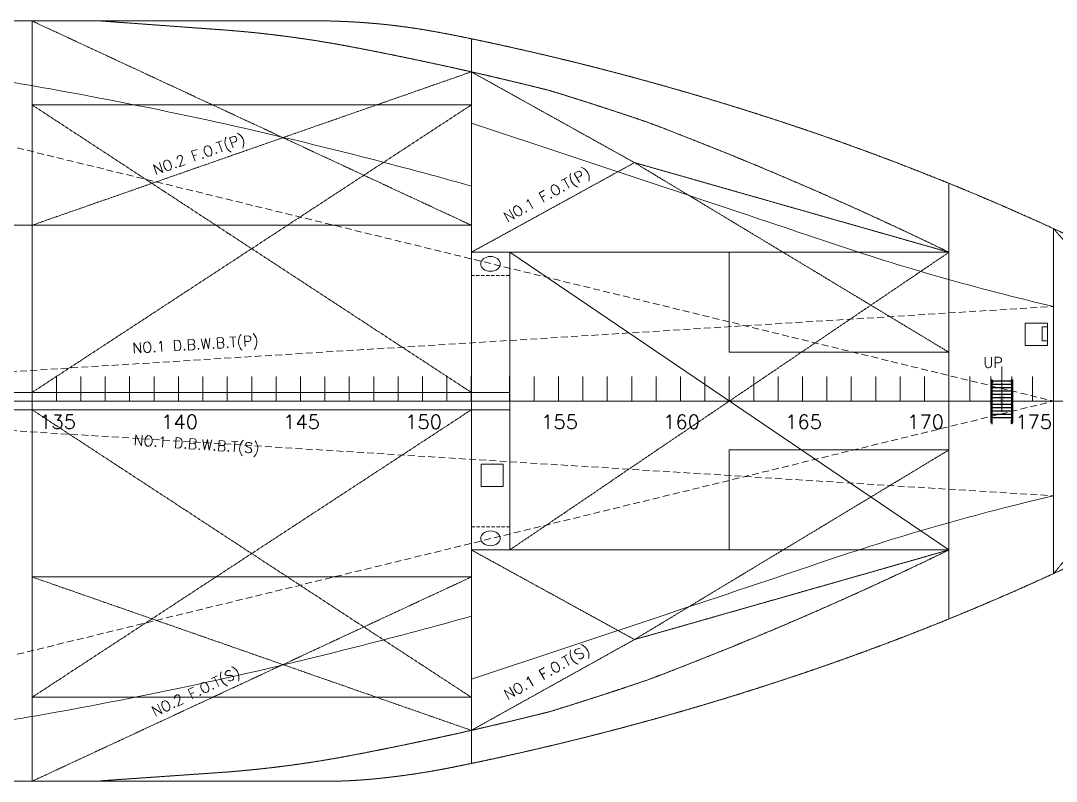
# Model space of a CAD drawing. Header units: inches. Extents: x -1413543 to -1222802, y -662286 to -549720.
# Drawn here: x -1282236 to -1243647, y -662286 to -633957 of the extents above; entities that cross this region are included whole.
import ezdxf

# ---------------------------------------------------------------- set-up
doc = ezdxf.new("R2010")
doc.units = ezdxf.units.IN
doc.header["$MEASUREMENT"] = 0
for name, pattern in [('CENTER', [2, 1.25, -0.25, 0.25, -0.25]), ('CENTER2', [1.125, 0.75, -0.125, 0.125, -0.125]), ('HIDDEN', [0.375, 0.25, -0.125]), ('HIDDENX2', [19.05, 12.7, -6.35])]:
    doc.linetypes.add(name, pattern=pattern)
doc.layers.get('0').update_dxf_attribs({"color": 1, "lineweight": 20})
doc.layers.add('LADDER', color=2, linetype='Continuous')
doc.styles.add('Romans', font='romans.shx', dxfattribs={"width": 0.8})
doc.styles.get("Standard").update_dxf_attribs({"font": 'arial.ttf'})
doc.dimstyles.new('Base Scale 1-300.1', dxfattribs={"dimscale": 300, "dimtxt": 2, "dimasz": 2, "dimexe": 1, "dimexo": 1, "dimgap": 0.7, "dimtad": 1, "dimdec": 0, "dimzin": 0, "dimdsep": 46, "dimtxsty": 'Romans', "dimcen": 0, "dimclrd": 256, "dimclre": 256, "dimclrt": 104, "dimadec": 0, "dimazin": 0, "dimtfac": 1, "dimtdec": 0, "dimtmove": 0, "dimatfit": 3, "dimfxl": 0, "dimtolj": 1, "dimtzin": 0, "dimlwd": -1, "dimlwe": -1, "dimarcsym": 0})

# ---------------------------------------------------------------- blocks, each defined once
blk = doc.blocks.new('frame23')
at = {"color": 0, "ltscale": 10}
for points in [[(436291, -60802), (436291, -60098)], [(436991, -60802), (436991, -60098)], [(437691, -60802), (437691, -60098)], [(438391, -60802), (438391, -60098)], [(439091, -60802), (439091, -60098)], [(439791, -60802), (439791, -60098)], [(440491, -60802), (440491, -60098)], [(441191, -60802), (441191, -60098)], [(441891, -60802), (441891, -60098)], [(442591, -60802), (442591, -60098)], [(443291, -60802), (443291, -60098)], [(443991, -60802), (443991, -60098)], [(444691, -60802), (444691, -60098)], [(445391, -60802), (445391, -60098)], [(446091, -60802), (446091, -60098)], [(446791, -60802), (446791, -60098)], [(447491, -60802), (447491, -60098)], [(448191, -60802), (448191, -60098)], [(448891, -60802), (448891, -60098)], [(449991, -60802), (449991, -60098)], [(450691, -60802), (450691, -60098)], [(451391, -60802), (451391, -60098)], [(452091, -60802), (452091, -60098)], [(452791, -60802), (452791, -60098)], [(453491, -60802), (453491, -60098)], [(454191, -60802), (454191, -60098)], [(454891, -60802), (454891, -60098)], [(455591, -60802), (455591, -60098)], [(456291, -60802), (456291, -60098)], [(456991, -60802), (456991, -60098)], [(457691, -60802), (457691, -60098)], [(458391, -60802), (458391, -60098)], [(459091, -60802), (459091, -60098)], [(459791, -60802), (459791, -60098)], [(460491, -60802), (460491, -60098)], [(461191, -60802), (461191, -60098)], [(461891, -60802), (461891, -60098)], [(462591, -60802), (462591, -60098)], [(463191, -60802), (463191, -60098)], [(463791, -60802), (463791, -60098)], [(464391, -60802), (464391, -60098)], [(464991, -60802), (464991, -60098)], [(465591, -60802), (465591, -60098)]]:
    blk.add_lwpolyline(points, dxfattribs=at)
at = {"color": 0}
blk.add_lwpolyline([(334889, -60802), (479991, -60802)], dxfattribs=at)
at = {"color": 0, "ltscale": 10, "char_height": 409.8, "attachment_point": 1}
for s, insert in [('\\pt819.59;{\\Fromans|c0;135}', (436496, -61192)), ('\\pt819.59;{\\Fromans|c0;140}', (439996, -61192)), ('\\pt819.59;{\\Fromans|c0;145}', (443496, -61192)), ('\\pt819.59;{\\Fromans|c0;150}', (446996, -61192)), ('\\pt819.59;{\\Fromans|c0;155}', (450896, -61192)), ('\\pt819.59;{\\Fromans|c0;160}', (454396, -61192)), ('\\pt819.59;{\\Fromans|c0;165}', (457896, -61192)), ('\\pt819.59;{\\Fromans|c0;170}', (461396, -61192)), ('\\pt819.59;{\\Fromans|c0;175}', (464496, -61192))]:
    blk.add_mtext_dynamic_manual_height_columns(s, width=762.37, gutter_width=12.5, heights=[0], dxfattribs=dict(at, insert=insert))
blk = doc.blocks.new('la')
at = {"layer": 'LADDER', "color": 0}
for p, q in [((603666, -140325, 3270), (603666, -141543, 1014)), ((603666, -140325, 3270), (603698, -140325, 3270)), ((603698, -140325, 3270), (603698, -141543, 197)), ((604266, -140362, 3270), (603698, -140362, 3270)), ((604266, -140362, 3270), (603698, -140362, 3270)), ((604266, -140458, 3270), (603698, -140458, 3270)), ((604266, -141543, 1014), (604266, -140325, 3270)), ((604266, -140325, 3270), (604298, -140325, 3270)), ((604298, -141543, 1014), (604298, -140325, 3270)), ((604266, -140553, 4326), (603698, -140553, 4326)), ((604266, -140648, 4326), (603698, -140648, 4326)), ((604266, -140744, 3270), (603698, -140744, 3270)), ((604266, -140839, 3270), (603698, -140839, 3270)), ((604266, -140934, 1733), (603698, -140934, 1733)), ((604266, -141030, 3270), (603698, -141030, 3270)), ((604266, -141125, 3270), (603698, -141125, 3270)), ((604266, -141220, 5580), (603698, -141220, 5580)), ((604266, -141316, 5871), (603698, -141316, 5871)), ((603666, -141543, 1014), (603698, -141543, 1014)), ((604266, -141411, 5871), (603698, -141411, 5871)), ((604266, -141543, 1014), (604298, -141543, 1014))]:
    blk.add_line(p, q, dxfattribs=at)
at = {"layer": 'LADDER', "color": 0, "lineweight": 20}
for p, q in [((603668, -141481, 3270), (603668, -140428, 3270)), ((603696, -141481, 3270), (603695, -140428, 3270)), ((604268, -141481, 3270), (604268, -140428, 3270)), ((604295, -141481, 3270), (604296, -140428, 3270))]:
    blk.add_line(p, q, dxfattribs=at)
at = {"layer": 'LADDER', "color": 0, "linetype": 'CENTER', "ltscale": 0.5}
for p, q in [((603682, -140415, 3270), (603682, -141509, 3270)), ((604282, -140415, 3270), (604282, -141509, 3270))]:
    blk.add_line(p, q, dxfattribs=at)
at = {"layer": 'LADDER', "color": 0}
for points, elevation in [([(603687, -140332), (603713, -140332), (603713, -140408), (603687, -140408)], 3270), ([(603698, -140346), (603703, -140346), (603703, -140393), (603698, -140393)], 3270), ([(604276, -140332), (604251, -140332), (604251, -140408), (604276, -140408)], 3270), ([(604266, -140346), (604261, -140346), (604261, -140393), (604266, -140393)], 3270), ([(603707, -141482), (603698, -141482), (603698, -141588), (603707, -141588)], 1014), ([(604257, -141482), (604266, -141482), (604266, -141588), (604257, -141588)], 1014)]:
    blk.add_lwpolyline(points, close=True, dxfattribs=dict(at, elevation=elevation))
at = {"layer": 'LADDER', "color": 0, "linetype": 'HIDDEN', "ltscale": 0.5}
for centre in [(603682, -140999, 3270), (604282, -140999, 3270)]:
    blk.add_circle(centre, 13.6, dxfattribs=at)
at = {"layer": 'LADDER', "color": 0, "lineweight": 20}
for centre, start, end in [((603682, -140428, 3270), 0, 180.0031), ((604282, -140428, 3270), 359.9969, 180), ((603682, -141481, 3270), 179.9944, 359.9944), ((604282, -141481, 3270), 180.0056, 0.0056)]:
    blk.add_arc(centre, 13.6, start, end, dxfattribs=at)
at = {"layer": 'LADDER', "color": 0, "linetype": 'HIDDEN', "ltscale": 0.5}
for centre, start, end in [((603682, -140428, 3270), 180.0009, 354.1148), ((604282, -140428, 3270), 185.8852, 359.9991), ((603682, -141479, 3270), 5.8852, 179.9991), ((604282, -141479, 3270), 0.0009, 174.1148)]:
    blk.add_arc(centre, 13.6, start, end, dxfattribs=at)

msp = doc.modelspace()

# ---------------------------------------------------------------- linework, layer by layer
at = {"color": 0, "linetype": 'CENTER2', "ltscale": 30}
for points in [[(-1385273, -662286), (-1270780, -662286, 0.027868), (-1268604, -662148, 0.021764), (-1266118, -661759, 0.030783), (-1253512, -658406, 0.030533), (-1242601, -654014, 0.029339), (-1240906, -653083, -0.028888), (-1240265, -652730, 0.007709), (-1235316, -650273, 0.024907), (-1233864, -649429, 0.069086), (-1233198, -648852, 0.118257), (-1232956, -648126, 0.221079), (-1233864, -646822, 0.024907), (-1235316, -645979, 0.007709), (-1240265, -643521, -0.028888), (-1240906, -643168, 0.029339), (-1242601, -642237, 0.030533), (-1253512, -637846, 0.030783), (-1266118, -634492, 0.021764), (-1268604, -634103, 0.020254), (-1270780, -633966), (-1385273, -633966, 0.00161)], [(-1279259, -633966), (-1274897, -634285, -0.029704), (-1269920, -634929, -0.01437), (-1262521, -636559, -0.008001), (-1258830, -637756, -0.022598), (-1247647, -642582, -54.100724)], [(-1279259, -662269), (-1274897, -661966, 0.029704), (-1269920, -661322, 0.01437), (-1262521, -659692, 0.008001), (-1258830, -658495, 0.022598), (-1247647, -653669, 54.100724)]]:
    msp.add_lwpolyline(points, format="xyb", dxfattribs=at)
for points in [[(-1281813, -662286), (-1281813, -648126), (-1281813, -633966)], [(-1265444, -635862), (-1259363, -639244), (-1247647, -642582)], [(-1281813, -637093), (-1265444, -637093)], [(-1259363, -639244), (-1265444, -642582)], [(-1259363, -639244), (-1247647, -646307)], [(-1247647, -656238), (-1247647, -640014)], [(-1243749, -654551), (-1243749, -641700)], [(-1243749, -641700), (-1235988, -650618)], [(-1264015, -653669), (-1247647, -642582)], [(-1255831, -642582), (-1247647, -642582)], [(-1243749, -654551), (-1236178, -645537)], [(-1372359, -647802), (-1264015, -647802)], [(-1372359, -648449), (-1264015, -648449)], [(-1259363, -657007), (-1247647, -649944)], [(-1265444, -660389), (-1259363, -657007), (-1247647, -653669)], [(-1259363, -657007), (-1265444, -653669)], [(-1255831, -653669), (-1247647, -653669)], [(-1281813, -659158), (-1265444, -659158)]]:
    msp.add_lwpolyline(points, dxfattribs=at)
at = {"color": 0, "linetype": 'CENTER', "ltscale": 30}
for points in [[(-1281813, -633966), (-1265444, -641575)], [(-1265444, -635862), (-1281813, -641575)], [(-1281813, -647802), (-1265444, -637093)], [(-1281813, -637093), (-1265444, -647802)], [(-1281813, -648449), (-1265444, -659158)], [(-1281813, -659158), (-1265444, -648449)], [(-1281813, -662286), (-1265444, -654676)], [(-1265444, -660389), (-1281813, -654676)]]:
    msp.add_lwpolyline(points, dxfattribs=at)
at = {"color": 0, "ltscale": 30}
for points in [[(-1323640, -634157), (-1306650, -634157), (-1301927, -634281), (-1298615, -634417), (-1294455, -634737), (-1289460, -635293, -0.016501), (-1281132, -636499, -0.018587), (-1269506, -639026, -0.005369), (-1265444, -640115, -0.005369)], [(-1265444, -637768), (-1258181, -640183, -0.001308), (-1252130, -642211, 0.024314), (-1243749, -644599, -8.697537)], [(-1265444, -658483), (-1258181, -656069, 0.001308), (-1252130, -654040, -0.024314), (-1243749, -651652, 8.697537)], [(-1323649, -662286), (-1306650, -662094), (-1301927, -661970), (-1298615, -661834), (-1294455, -661514), (-1289460, -660958, 0.016501), (-1281132, -659752, 0.018587), (-1269506, -657225, 0.005369), (-1265444, -656137, 0.005369)], [(-1319876, -662286), (-1306650, -662094), (-1301927, -661970), (-1298615, -661834), (-1294455, -661514), (-1289460, -660958, 0.016501), (-1281132, -659752, 0.018587), (-1269506, -657225, 0.005369), (-1265444, -656137, 0.005369)]]:
    msp.add_lwpolyline(points, format="xyb", dxfattribs=at)
at = {"color": 0, "linetype": 'HIDDENX2', "ltscale": 20}
for points in [[(-1300130, -634355), (-1243749, -648126)], [(-1300130, -648126), (-1243749, -644599)], [(-1300130, -661896), (-1243749, -648126)], [(-1300130, -648126), (-1243749, -651652)]]:
    msp.add_lwpolyline(points, dxfattribs=at)
at = {"color": 0, "ltscale": 30}
for points in [[(-1265444, -661621), (-1265444, -634630)], [(-1283761, -641575), (-1265444, -641575)], [(-1265444, -642582), (-1255831, -642582)], [(-1264015, -653669), (-1264015, -642582)], [(-1264015, -642582), (-1247647, -653669)], [(-1255831, -642582), (-1255831, -646307), (-1247647, -646307), (-1247647, -642582)], [(-1255831, -653669), (-1255831, -649944), (-1247647, -649944), (-1247647, -653669)], [(-1265444, -653669), (-1255831, -653669)], [(-1281813, -654676), (-1265444, -654676)]]:
    msp.add_lwpolyline(points, dxfattribs=at)
at = {"color": 0, "linetype": 'HIDDEN', "ltscale": 500}
for points in [[(-1265444, -642582), (-1264015, -642582), (-1264015, -643448), (-1265444, -643448)], [(-1265444, -652803), (-1264015, -652803), (-1264015, -653669), (-1265444, -653669)]]:
    msp.add_lwpolyline(points, close=True, dxfattribs=at)
at = {"color": 0, "ltscale": 30}
for points in [[(-1244807, -645218), (-1244807, -646055), (-1243978, -646055), (-1243978, -645218)], [(-1243978, -645363), (-1244178, -645363), (-1244178, -645881), (-1243978, -645881)], [(-1265080, -650471), (-1265080, -651309), (-1264252, -651309), (-1264252, -650471)]]:
    msp.add_lwpolyline(points, close=True, dxfattribs=at)
for centre in [(-1264730, -643015), (-1264730, -653236)]:
    msp.add_ellipse(centre, major_axis=(-363, 0), ratio=0.7614, dxfattribs=at)

# ---------------------------------------------------------------- block references
at = {"color": 0, "xscale": 1.299088075144587, "yscale": 1.299088075144587, "zscale": 1.299088075144587}
for name, p in [('frame23', (-1848594, -569138)), ('la', (-2030302, -465040, -2252))]:
    msp.add_blockref(name, p, dxfattribs=at)

# ---------------------------------------------------------------- texts
at = {"color": 0, "ltscale": 30, "char_height": 389.73, "attachment_point": 1}
for s, width, insert, rotation in [('{\\Fromans|c0;NO.2 F.O.T(P)}', 4098.24, (-1277350, -639343), 19.3825), ('{\\Fromans|c0;NO.1 F.O.T(P)}', 4098.24, (-1264293, -641141), 29.1556), ('{\\Fromans|c0;NO.1 D.B.W.B.T(P)}', 5669.21, (-1278085, -645958), 3.4263), ('{\\Fromans|c0;NO.1 D.B.W.B.T(S)}', 5530.36, (-1278010, -649378), 356.1793), ('{\\Fromans|c0;NO.1 F.O.T(S)}', 4430.68, (-1264281, -658929), 29.5285), ('{\\Fromans|c0;NO.2 F.O.T(S)}', 3993.95, (-1277408, -659542), 25.4473)]:
    msp.add_mtext_dynamic_manual_height_columns(s, width=width, gutter_width=37.5, heights=[0], dxfattribs=dict(at, insert=insert, rotation=rotation))
at = {"color": 0, "ltscale": 30, "insert": (-1246361, -646492, 1540), "char_height": 389.73, "attachment_point": 1}
msp.add_mtext_dynamic_manual_height_columns('{\\Fromans|c0;UP}', width=574.43, gutter_width=37.5, heights=[0], dxfattribs=at)

# ---------------------------------------------------------------- leaders
at = {"color": 0, "ltscale": 30}
msp.add_leader([(-1245676, -648526, -1738), (-1245676, -646836, -1738)], dimstyle='Base Scale 1-300.1', override={"dimclrd": 0}, dxfattribs=at)

doc.saveas('drawing.dxf')
